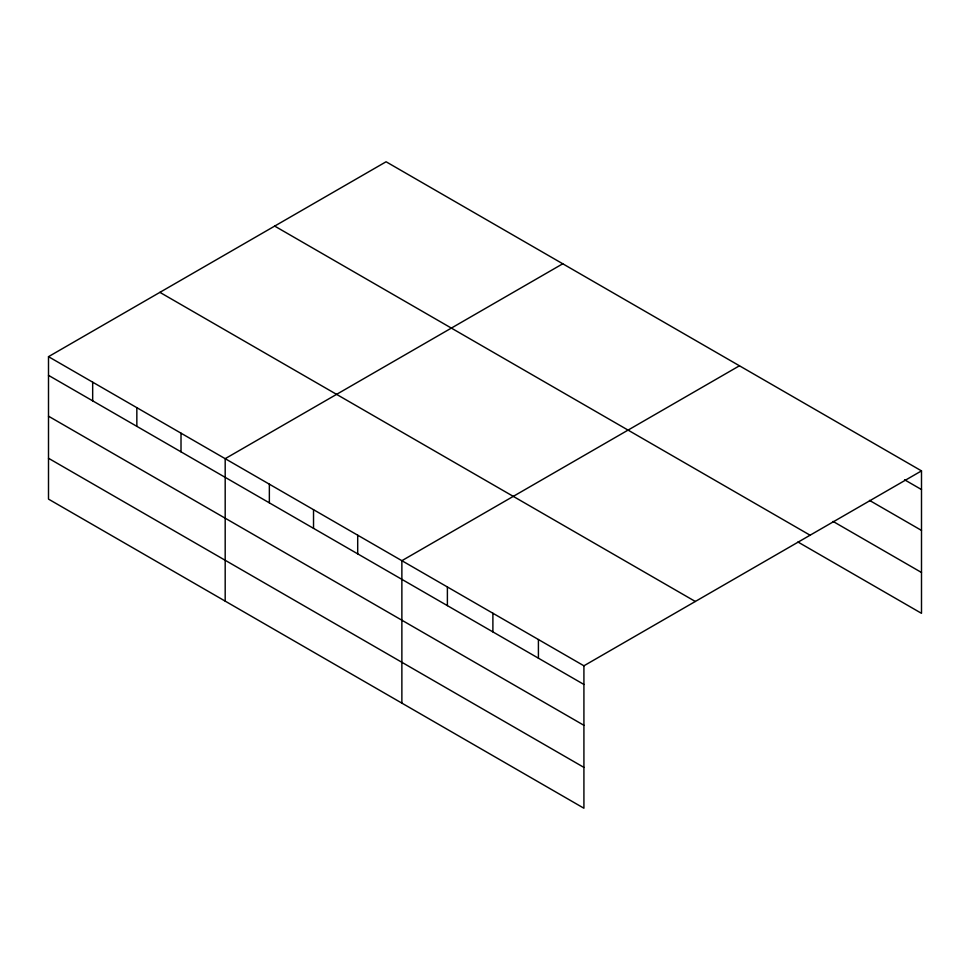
<?xml version="1.0" encoding="UTF-8"?>
<svg xmlns="http://www.w3.org/2000/svg" width="970" height="970" viewBox="0 0 970 970"><rect width="100%" height="100%" fill="white"/><g stroke="black" fill="none" stroke-linecap="round" stroke-linejoin="round"><path stroke-width="1.45" d="M48.5 356.669L583.916 665.796L583.916 808.228L48.5 499.113L48.5 356.669L386.084 161.772L921.5 470.886L921.5 613.331L797.97 542.012M562.77 263.779L225.185 458.677L225.185 601.121M739.455 365.787L401.871 560.696L401.871 703.129M583.916 665.796L921.5 470.886M904.598 479.798L921.5 489.559M869.484 500.374L921.5 530.408M833.084 521.436L921.5 572.482M274.68 226.083L810.095 535.21M159.904 292.358L695.32 601.473M48.5 375.341L583.916 684.456M48.5 416.191L583.916 725.305M48.5 458.264L583.916 767.391M538.411 639.521L538.411 658.181M492.893 613.246L492.893 631.906M447.388 586.971L447.388 605.632M357.7 535.185L357.7 553.858M313.528 509.686L313.528 528.359M269.357 484.188L269.357 502.848M181.014 433.178L181.014 451.85M136.843 407.679L136.843 426.351M92.671 382.18L92.671 400.84"/></g></svg>
